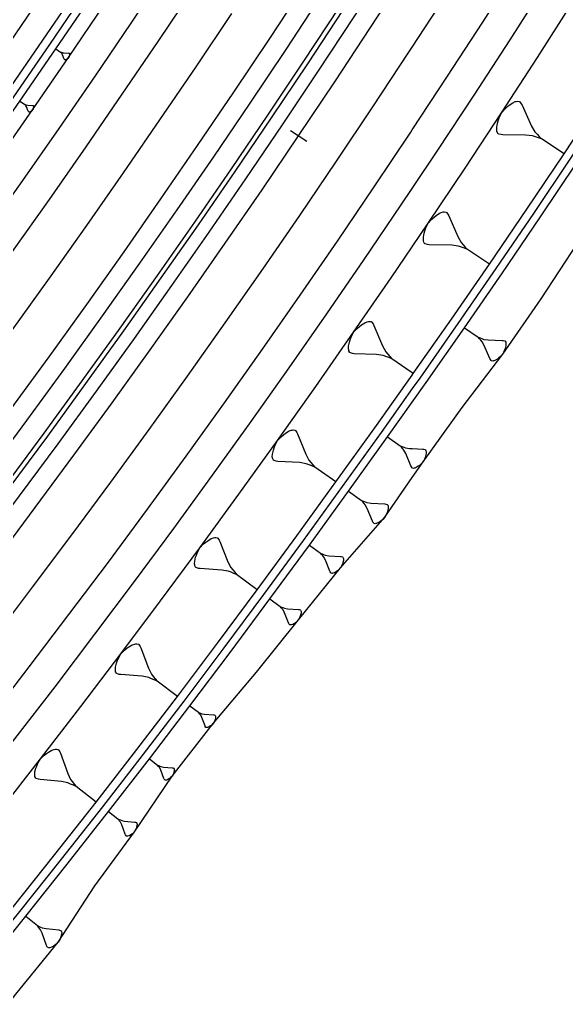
# Model space of a CAD drawing. Extents: x 386614 to 387594, y 803230 to 804419.
# Drawn here: x 387069.9 to 387111.8, y 803600 to 803675.8 of the extents above; entities that cross this region are included whole.
import ezdxf

# ---------------------------------------------------------------- set-up
doc = ezdxf.new("R2010")
doc.units = 0
doc.layers.get('0').update_dxf_attribs({"linetype": 'CONTINUOUS'})

msp = doc.modelspace()

# ---------------------------------------------------------------- linework, layer by layer
at = {"color": 7}
for p, q in [((387072.6361, 803673.5486), (387072.9874, 803673.3087)), ((387072.9874, 803673.3087), (387073.0344, 803673.2913)), ((387073.0206, 803673.2712), (387072.9874, 803673.3087)), ((387073.0539, 803673.2338), (387073.0206, 803673.2712)), ((387073.0344, 803673.2913), (387073.0814, 803673.2739)), ((387073.0872, 803673.1963), (387073.0539, 803673.2338)), ((387073.0814, 803673.2739), (387073.1284, 803673.2565)), ((387073.1401, 803673.1013), (387073.0872, 803673.1963)), ((387073.1284, 803673.2565), (387073.2361, 803673.2418)), ((387073.2813, 803672.7693), (387073.1401, 803673.1013)), ((387073.2361, 803673.2418), (387073.5967, 803673.231)), ((387073.6096, 803672.8836), (387073.5516, 803672.8202)), ((387073.5967, 803673.231), (387073.6236, 803673.2273)), ((387073.6475, 803672.9607), (387073.6096, 803672.8836)), ((387073.6236, 803673.2273), (387073.6606, 803673.2168)), ((387073.6649, 803673.0077), (387073.6475, 803672.9607)), ((387073.6606, 803673.2168), (387073.6706, 803673.2099)), ((387073.6755, 803673.0447), (387073.6649, 803673.0077)), ((387073.6706, 803673.2099), (387073.6838, 803673.1862)), ((387073.6897, 803673.1086), (387073.6755, 803673.0447)), ((387073.6838, 803673.1862), (387073.687, 803673.1693)), ((387073.687, 803673.1693), (387073.6902, 803673.1524)), ((387073.6902, 803673.1524), (387073.6897, 803673.1086)), ((387073.2945, 803672.7456), (387073.2813, 803672.7693)), ((387073.3178, 803672.715), (387073.2945, 803672.7456)), ((387073.3278, 803672.7081), (387073.3178, 803672.715)), ((387073.3547, 803672.7045), (387073.3278, 803672.7081)), ((387073.3716, 803672.7076), (387073.3547, 803672.7045)), ((387073.3885, 803672.7108), (387073.3716, 803672.7076)), ((387073.4292, 803672.7272), (387073.3885, 803672.7108)), ((387073.4835, 803672.7637), (387073.4292, 803672.7272)), ((387073.5141, 803672.7869), (387073.4835, 803672.7637)), ((387073.5516, 803672.8202), (387073.5141, 803672.7869)), ((387069.8754, 803669.5362), (387070.225, 803669.2939)), ((387070.225, 803669.2939), (387070.2719, 803669.2762)), ((387070.2581, 803669.2562), (387070.225, 803669.2939)), ((387070.2911, 803669.2185), (387070.2581, 803669.2562)), ((387070.2719, 803669.2762), (387070.3188, 803669.2585)), ((387070.3241, 803669.1809), (387070.2911, 803669.2185)), ((387070.3188, 803669.2585), (387070.3657, 803669.2408)), ((387070.3763, 803669.0855), (387070.3241, 803669.1809)), ((387070.3657, 803669.2408), (387070.4733, 803669.2254)), ((387070.5153, 803668.7526), (387070.3763, 803669.0855)), ((387070.4733, 803669.2254), (387070.8337, 803669.2121)), ((387070.8337, 803669.2121), (387070.8606, 803669.2083)), ((387070.8606, 803669.2083), (387070.8975, 803669.1975)), ((387070.8975, 803669.1975), (387070.9075, 803669.1906)), ((387070.9075, 803669.1906), (387070.9206, 803669.1667)), ((387070.9259, 803669.0891), (387070.9113, 803669.0253)), ((387070.9206, 803669.1667), (387070.9236, 803669.1498)), ((387070.9236, 803669.1498), (387070.9267, 803669.1329)), ((387070.9267, 803669.1329), (387070.9259, 803669.0891)), ((387107.1278, 803668.9494), (387107.3069, 803669.1152)), ((387107.3069, 803669.1152), (387107.4536, 803669.2314)), ((387107.4536, 803669.2314), (387107.7147, 803669.4144)), ((387107.7147, 803669.4144), (387107.9109, 803669.4982)), ((387107.9109, 803669.4982), (387107.9929, 803669.5154)), ((387107.9929, 803669.5154), (387108.0748, 803669.5325)), ((387108.0748, 803669.5325), (387108.2063, 803669.5173)), ((387108.2063, 803669.5173), (387108.2558, 803669.4849)), ((387108.2558, 803669.4849), (387108.3721, 803669.3382)), ((387108.3721, 803669.3382), (387108.4387, 803669.2239)), ((387108.4387, 803669.2239), (387109.1591, 803667.6214)), ((387070.5283, 803668.7288), (387070.5153, 803668.7526)), ((387070.5514, 803668.6981), (387070.5283, 803668.7288)), ((387070.5614, 803668.6911), (387070.5514, 803668.6981)), ((387070.5883, 803668.6873), (387070.5614, 803668.6911)), ((387070.6052, 803668.6903), (387070.5883, 803668.6873)), ((387070.6221, 803668.6934), (387070.6052, 803668.6903)), ((387070.6628, 803668.7095), (387070.6221, 803668.6934)), ((387070.7174, 803668.7456), (387070.6628, 803668.7095)), ((387070.7482, 803668.7687), (387070.7174, 803668.7456)), ((387070.7859, 803668.8017), (387070.7482, 803668.7687)), ((387070.8443, 803668.8647), (387070.7859, 803668.8017)), ((387070.8828, 803668.9415), (387070.8443, 803668.8647)), ((387070.9005, 803668.9884), (387070.8828, 803668.9415)), ((387070.9113, 803669.0253), (387070.9005, 803668.9884)), ((387106.6744, 803668.2558), (387106.8516, 803668.635)), ((387106.8516, 803668.635), (387107.1278, 803668.9494)), ((387106.4839, 803667.5317), (387106.5467, 803667.8442)), ((387106.5467, 803667.8442), (387106.5944, 803668.0253)), ((387106.5944, 803668.0253), (387106.6744, 803668.2558)), ((387109.1591, 803667.6214), (387109.4259, 803667.1642)), ((387106.4858, 803667.3183), (387106.4839, 803667.5317)), ((387106.5029, 803667.2364), (387106.4858, 803667.3183)), ((387106.5201, 803667.1545), (387106.5029, 803667.2364)), ((387106.5868, 803667.0402), (387106.5201, 803667.1545)), ((387106.6363, 803667.0078), (387106.5868, 803667.0402)), ((387106.8174, 803666.9601), (387106.6363, 803667.0078)), ((387106.9488, 803666.9449), (387106.8174, 803666.9601)), ((387108.7056, 803666.9278), (387106.9488, 803666.9449)), ((387109.2315, 803666.8669), (387108.7056, 803666.9278)), ((387109.4621, 803666.7869), (387109.2315, 803666.8669)), ((387109.4259, 803667.1642), (387109.5916, 803666.9851)), ((387109.6926, 803666.7069), (387109.4621, 803666.7869)), ((387109.5916, 803666.9851), (387109.7574, 803666.806)), ((387109.7574, 803666.806), (387109.9232, 803666.6269)), ((387109.9232, 803666.6269), (387109.6926, 803666.7069)), ((387111.6572, 803665.4932), (387109.9232, 803666.6269)), ((387101.6884, 803660.6341), (387101.8345, 803660.7466)), ((387101.8345, 803660.7466), (387102.0941, 803660.9234)), ((387102.0941, 803660.9234), (387102.2885, 803661.0034)), ((387102.2885, 803661.0034), (387102.3695, 803661.0192)), ((387102.3695, 803661.0192), (387102.4504, 803661.035)), ((387102.4504, 803661.035), (387102.5797, 803661.0182)), ((387102.5797, 803661.0182), (387102.6281, 803660.9856)), ((387102.6281, 803660.9856), (387102.7406, 803660.8396)), ((387102.7406, 803660.8396), (387102.8048, 803660.7261)), ((387102.8048, 803660.7261), (387103.4931, 803659.138)), ((387101.0539, 803659.796), (387101.2335, 803660.1671)), ((387101.2335, 803660.1671), (387101.5098, 803660.4732)), ((387101.5098, 803660.4732), (387101.6884, 803660.6341)), ((387100.8566, 803659.0852), (387100.9227, 803659.3922)), ((387100.9227, 803659.3922), (387100.972, 803659.5699)), ((387100.972, 803659.5699), (387101.0539, 803659.796)), ((387100.8556, 803658.875), (387100.8566, 803659.0852)), ((387100.8714, 803658.794), (387100.8556, 803658.875)), ((387100.8872, 803658.7131), (387100.8714, 803658.794)), ((387100.9514, 803658.5996), (387100.8872, 803658.7131)), ((387100.9998, 803658.567), (387100.9514, 803658.5996)), ((387101.1775, 803658.5177), (387100.9998, 803658.567)), ((387101.3068, 803658.5009), (387101.1775, 803658.5177)), ((387103.0371, 803658.4608), (387101.3068, 803658.5009)), ((387103.5544, 803658.3937), (387103.0371, 803658.4608)), ((387103.4931, 803659.138), (387103.7498, 803658.6839)), ((387103.7498, 803658.6839), (387103.9107, 803658.5053)), ((387103.9107, 803658.5053), (387104.0716, 803658.3267)), ((387103.7804, 803658.3118), (387103.5544, 803658.3937)), ((387104.0065, 803658.2299), (387103.7804, 803658.3118)), ((387104.2326, 803658.148), (387104.0065, 803658.2299)), ((387104.0716, 803658.3267), (387104.2326, 803658.148)), ((387105.9256, 803657.0082), (387104.2326, 803658.148)), ((387096.1011, 803652.3387), (387096.3591, 803652.5093)), ((387096.3591, 803652.5093), (387096.5517, 803652.5855)), ((387096.5517, 803652.5855), (387096.6316, 803652.6)), ((387096.6316, 803652.6), (387096.7115, 803652.6145)), ((387096.7115, 803652.6145), (387096.8386, 803652.5962)), ((387096.8386, 803652.5962), (387096.8858, 803652.5635)), ((387096.8858, 803652.5635), (387096.9948, 803652.4182)), ((387096.9948, 803652.4182), (387097.0564, 803652.3055)), ((387095.3196, 803651.4128), (387095.5015, 803651.7759)), ((387095.5015, 803651.7759), (387095.7777, 803652.0737)), ((387095.7777, 803652.0737), (387095.9557, 803652.2298)), ((387095.9557, 803652.2298), (387096.1011, 803652.3387)), ((387097.0564, 803652.3055), (387097.7131, 803650.7323)), ((387104.008, 803652.1185), (387105.0696, 803651.3933)), ((387095.1159, 803650.7154), (387095.185, 803651.0169)), ((387095.185, 803651.0169), (387095.236, 803651.1912)), ((387095.236, 803651.1912), (387095.3196, 803651.4128)), ((387105.0696, 803651.3933), (387105.2116, 803651.3408)), ((387105.1702, 803651.2801), (387105.0696, 803651.3933)), ((387105.2708, 803651.1669), (387105.1702, 803651.2801)), ((387105.2116, 803651.3408), (387105.3536, 803651.2883)), ((387105.3714, 803651.0537), (387105.2708, 803651.1669)), ((387105.3536, 803651.2883), (387105.4957, 803651.2357)), ((387105.5311, 803650.7667), (387105.3714, 803651.0537)), ((387105.4957, 803651.2357), (387105.8212, 803651.1913)), ((387105.8212, 803651.1913), (387106.9109, 803651.1586)), ((387106.9109, 803651.1586), (387106.9923, 803651.1475)), ((387106.9923, 803651.1475), (387107.104, 803651.1157)), ((387107.104, 803651.1157), (387107.1343, 803651.095)), ((387107.1343, 803651.095), (387107.1742, 803651.0232)), ((387107.1742, 803651.0232), (387107.1838, 803650.9721)), ((387107.1838, 803650.9721), (387107.1935, 803650.9211)), ((387107.1935, 803650.9211), (387107.192, 803650.7887)), ((387095.1121, 803650.5084), (387095.1159, 803650.7154)), ((387095.1266, 803650.4285), (387095.1121, 803650.5084)), ((387095.1411, 803650.3485), (387095.1266, 803650.4285)), ((387095.2028, 803650.2359), (387095.1411, 803650.3485)), ((387095.25, 803650.2032), (387095.2028, 803650.2359)), ((387095.4243, 803650.1522), (387095.25, 803650.2032)), ((387095.5515, 803650.134), (387095.4243, 803650.1522)), ((387097.2551, 803650.0714), (387095.5515, 803650.134)), ((387097.7131, 803650.7323), (387097.9599, 803650.2817)), ((387097.9599, 803650.2817), (387098.116, 803650.1037)), ((387105.9579, 803649.7635), (387105.5311, 803650.7667)), ((387107.0647, 803650.3419), (387106.95, 803650.1088)), ((387107.1172, 803650.4839), (387107.0647, 803650.3419)), ((387107.149, 803650.5956), (387107.1172, 803650.4839)), ((387107.192, 803650.7887), (387107.149, 803650.5956)), ((387097.7636, 803649.9985), (387097.2551, 803650.0714)), ((387097.9852, 803649.9148), (387097.7636, 803649.9985)), ((387098.2067, 803649.8312), (387097.9852, 803649.9148)), ((387098.116, 803650.1037), (387098.2721, 803649.9256)), ((387098.4283, 803649.7475), (387098.2067, 803649.8312)), ((387098.2721, 803649.9256), (387098.4283, 803649.7475)), ((387100, 803648.6582), (387098.4283, 803649.7475)), ((387105.9978, 803649.6917), (387105.9579, 803649.7635)), ((387106.0681, 803649.5992), (387105.9978, 803649.6917)), ((387106.0984, 803649.5785), (387106.0681, 803649.5992)), ((387106.1798, 803649.5674), (387106.0984, 803649.5785)), ((387106.2308, 803649.577), (387106.1798, 803649.5674)), ((387106.2819, 803649.5866), (387106.2308, 803649.577)), ((387106.4047, 803649.6362), (387106.2819, 803649.5866)), ((387106.5689, 803649.7464), (387106.4047, 803649.6362)), ((387106.6614, 803649.8166), (387106.5689, 803649.7464)), ((387106.7746, 803649.9172), (387106.6614, 803649.8166)), ((387106.95, 803650.1088), (387106.7746, 803649.9172)), ((387100.0805, 803648.6024), (387100, 803648.6582)), ((387090.2545, 803644.0091), (387090.5108, 803644.1736)), ((387090.5108, 803644.1736), (387090.7014, 803644.2461)), ((387090.7014, 803644.2461), (387090.7803, 803644.2593)), ((387090.7803, 803644.2593), (387090.8592, 803644.2725)), ((387090.8592, 803644.2725), (387090.9841, 803644.2529)), ((387090.9841, 803644.2529), (387091.0302, 803644.22)), ((387091.0302, 803644.22), (387091.1355, 803644.0754)), ((387091.1355, 803644.0754), (387091.1947, 803643.9637)), ((387089.4727, 803643.1078), (387089.6566, 803643.463)), ((387089.6566, 803643.463), (387089.9325, 803643.7525)), ((387089.9325, 803643.7525), (387090.1099, 803643.9038)), ((387090.1099, 803643.9038), (387090.2545, 803644.0091)), ((387091.1947, 803643.9637), (387091.8204, 803642.4059)), ((387098.0974, 803643.7395), (387099.0829, 803643.0465)), ((387089.2628, 803642.4239), (387089.3349, 803642.7198)), ((387089.3349, 803642.7198), (387089.3874, 803642.8908)), ((387089.3874, 803642.8908), (387089.4727, 803643.1078)), ((387099.0829, 803643.0465), (387099.2154, 803642.9955)), ((387099.1758, 803642.9392), (387099.0829, 803643.0465)), ((387099.2686, 803642.8318), (387099.1758, 803642.9392)), ((387099.2154, 803642.9955), (387099.3478, 803642.9444)), ((387099.3615, 803642.7245), (387099.2686, 803642.8318)), ((387099.3478, 803642.9444), (387099.4803, 803642.8934)), ((387099.5075, 803642.4534), (387099.3615, 803642.7245)), ((387099.4803, 803642.8934), (387099.7847, 803642.8477)), ((387099.7847, 803642.8477), (387100, 803642.8383)), ((387100, 803642.8383), (387100.8055, 803642.8032)), ((387100.8055, 803642.8032), (387100.8816, 803642.7918)), ((387100.8816, 803642.7918), (387100.9859, 803642.7606)), ((387100.9859, 803642.7606), (387101.014, 803642.7408)), ((387101.014, 803642.7408), (387101.0506, 803642.673)), ((387101.0506, 803642.673), (387101.0589, 803642.625)), ((387101.0589, 803642.625), (387101.0673, 803642.5771)), ((387101.0673, 803642.5771), (387101.0642, 803642.453)), ((387089.2564, 803642.2201), (387089.2628, 803642.4239)), ((387089.2696, 803642.1412), (387089.2564, 803642.2201)), ((387089.2828, 803642.0623), (387089.2696, 803642.1412)), ((387089.342, 803641.9506), (387089.2828, 803642.0623)), ((387089.3881, 803641.9177), (387089.342, 803641.9506)), ((387089.559, 803641.8653), (387089.3881, 803641.9177)), ((387089.684, 803641.8456), (387089.559, 803641.8653)), ((387091.3606, 803641.7613), (387089.684, 803641.8456)), ((387091.8204, 803642.4059), (387092.0574, 803641.959)), ((387092.0574, 803641.959), (387092.2087, 803641.7816)), ((387092.2087, 803641.7816), (387092.3601, 803641.6042)), ((387099.8947, 803641.5079), (387099.5075, 803642.4534)), ((387100.8288, 803641.819), (387100.6621, 803641.6417)), ((387100.9393, 803642.0359), (387100.8288, 803641.819)), ((387100.9903, 803642.1683), (387100.9393, 803642.0359)), ((387101.0215, 803642.2726), (387100.9903, 803642.1683)), ((387101.0642, 803642.453), (387101.0215, 803642.2726)), ((387091.8603, 803641.6827), (387091.3606, 803641.7613)), ((387092.0774, 803641.5974), (387091.8603, 803641.6827)), ((387092.2944, 803641.5121), (387092.0774, 803641.5974)), ((387092.5114, 803641.4268), (387092.2944, 803641.5121)), ((387092.3601, 803641.6042), (387092.5114, 803641.4268)), ((387094.123, 803640.2773), (387092.5114, 803641.4268)), ((387099.9313, 803641.4401), (387099.8947, 803641.5079)), ((387099.9959, 803641.3526), (387099.9313, 803641.4401)), ((387100, 803641.3497), (387099.9959, 803641.3526)), ((387100.0241, 803641.3328), (387100, 803641.3497)), ((387100.1002, 803641.3214), (387100.0241, 803641.3328)), ((387100.1482, 803641.3297), (387100.1002, 803641.3214)), ((387100.1961, 803641.3381), (387100.1482, 803641.3297)), ((387100.3118, 803641.383), (387100.1961, 803641.3381)), ((387100.4672, 803641.4842), (387100.3118, 803641.383)), ((387100.5547, 803641.5488), (387100.4672, 803641.4842)), ((387100.6621, 803641.6417), (387100.5547, 803641.5488)), ((387095.1, 803639.5805), (387096.1122, 803638.8585)), ((387096.1122, 803638.8585), (387096.2485, 803638.8049)), ((387096.2073, 803638.7471), (387096.1122, 803638.8585)), ((387096.3023, 803638.6356), (387096.2073, 803638.7471)), ((387096.2485, 803638.8049), (387096.3848, 803638.7513)), ((387096.3848, 803638.7513), (387096.5211, 803638.6977)), ((387096.3974, 803638.5242), (387096.3023, 803638.6356)), ((387096.5462, 803638.2435), (387096.3974, 803638.5242)), ((387096.5211, 803638.6977), (387096.835, 803638.6484)), ((387096.9392, 803637.265), (387096.5462, 803638.2435)), ((387096.835, 803638.6484), (387097.8881, 803638.5954)), ((387097.8881, 803638.5954), (387097.9666, 803638.5831)), ((387097.9666, 803638.5831), (387098.074, 803638.5501)), ((387098.074, 803638.5501), (387098.1029, 803638.5295)), ((387098.1074, 803638.0463), (387098.0744, 803637.9389)), ((387098.1029, 803638.5295), (387098.1401, 803638.4593)), ((387098.1527, 803638.2322), (387098.1074, 803638.0463)), ((387098.1401, 803638.4593), (387098.1484, 803638.4098)), ((387098.1484, 803638.4098), (387098.1567, 803638.3602)), ((387098.1567, 803638.3602), (387098.1527, 803638.2322)), ((387096.9764, 803637.1949), (387096.9392, 803637.265)), ((387097.5298, 803637.2365), (387097.3688, 803637.1332)), ((387097.6206, 803637.3027), (387097.5298, 803637.2365)), ((387097.732, 803637.3977), (387097.6206, 803637.3027)), ((387097.9053, 803637.5796), (387097.732, 803637.3977)), ((387098.0208, 803637.8026), (387097.9053, 803637.5796)), ((387098.0744, 803637.9389), (387098.0208, 803637.8026)), ((387097.0426, 803637.1041), (387096.9764, 803637.1949)), ((387097.0715, 803637.0834), (387097.0426, 803637.1041)), ((387097.15, 803637.0711), (387097.0715, 803637.0834)), ((387097.1995, 803637.0794), (387097.15, 803637.0711)), ((387097.2491, 803637.0877), (387097.1995, 803637.0794)), ((387097.3688, 803637.1332), (387097.2491, 803637.0877)), ((387084.157, 803635.6624), (387084.3024, 803635.7653)), ((387084.3024, 803635.7653), (387084.5597, 803635.9256)), ((387084.5597, 803635.9256), (387084.7504, 803635.9951)), ((387084.7504, 803635.9951), (387084.8291, 803636.0072)), ((387084.8291, 803636.0072), (387084.9077, 803636.0193)), ((387084.9077, 803636.0193), (387085.0318, 803635.9981)), ((387085.0318, 803635.9981), (387085.0772, 803635.9648)), ((387085.0772, 803635.9648), (387085.1801, 803635.8195)), ((387085.1801, 803635.8195), (387085.2375, 803635.7075)), ((387083.5121, 803634.8787), (387083.6999, 803635.2298)), ((387083.6999, 803635.2298), (387083.9784, 803635.5142)), ((387083.9784, 803635.5142), (387084.157, 803635.6624)), ((387085.2375, 803635.7075), (387085.8393, 803634.1486)), ((387092.0989, 803635.4245), (387092.9642, 803634.7985)), ((387083.2848, 803633.9981), (387083.294, 803634.2009)), ((387083.294, 803634.2009), (387083.3698, 803634.4944)), ((387083.3698, 803634.4944), (387083.4243, 803634.6639)), ((387083.4243, 803634.6639), (387083.5121, 803634.8787)), ((387092.9642, 803634.7985), (387093.0809, 803634.7517)), ((387093.0452, 803634.7023), (387092.9642, 803634.7985)), ((387093.1262, 803634.606), (387093.0452, 803634.7023)), ((387093.0809, 803634.7517), (387093.1977, 803634.7049)), ((387093.2072, 803634.5097), (387093.1262, 803634.606)), ((387093.1977, 803634.7049), (387093.3145, 803634.6581)), ((387093.3334, 803634.2678), (387093.2072, 803634.5097)), ((387093.3145, 803634.6581), (387093.5838, 803634.6139)), ((387093.6653, 803633.4251), (387093.3334, 803634.2678)), ((387093.5838, 803634.6139), (387094.488, 803634.5623)), ((387094.488, 803634.5623), (387094.5553, 803634.5512)), ((387094.5553, 803634.5512), (387094.6474, 803634.5223)), ((387094.6474, 803634.5223), (387094.6721, 803634.5044)), ((387094.6721, 803634.5044), (387094.7036, 803634.4439)), ((387094.7131, 803634.2488), (387094.6731, 803634.0894)), ((387094.7036, 803634.4439), (387094.7105, 803634.4013)), ((387094.7105, 803634.4013), (387094.7173, 803634.3587)), ((387094.7173, 803634.3587), (387094.7131, 803634.2488)), ((387083.2969, 803633.9194), (387083.2848, 803633.9981)), ((387083.309, 803633.8407), (387083.2969, 803633.9194)), ((387083.3665, 803633.7287), (387083.309, 803633.8407)), ((387083.4119, 803633.6954), (387083.3665, 803633.7287)), ((387083.5813, 803633.6409), (387083.4119, 803633.6954)), ((387083.7054, 803633.6196), (387083.5813, 803633.6409)), ((387085.373, 803633.5132), (387083.7054, 803633.6196)), ((387085.8693, 803633.4282), (387085.373, 803633.5132)), ((387085.8393, 803634.1486), (387086.0692, 803633.7006)), ((387086.0692, 803633.7006), (387086.2174, 803633.522)), ((387086.2174, 803633.522), (387086.3657, 803633.3433)), ((387094.2507, 803633.4535), (387094.1723, 803633.3972)), ((387094.347, 803633.5345), (387094.2507, 803633.4535)), ((387094.4969, 803633.6896), (387094.347, 803633.5345)), ((387094.5974, 803633.8806), (387094.4969, 803633.6896)), ((387094.6442, 803633.9973), (387094.5974, 803633.8806)), ((387094.6731, 803634.0894), (387094.6442, 803633.9973)), ((387086.0842, 803633.3404), (387085.8693, 803633.4282)), ((387086.2991, 803633.2526), (387086.0842, 803633.3404)), ((387086.5139, 803633.1647), (387086.2991, 803633.2526)), ((387086.3657, 803633.3433), (387086.5139, 803633.1647)), ((387088.1025, 803631.999), (387086.5139, 803633.1647)), ((387093.6968, 803633.3646), (387093.6653, 803633.4251)), ((387093.7531, 803633.2862), (387093.6968, 803633.3646)), ((387093.7778, 803633.2683), (387093.7531, 803633.2862)), ((387093.8451, 803633.2573), (387093.7778, 803633.2683)), ((387093.8877, 803633.2641), (387093.8451, 803633.2573)), ((387093.9303, 803633.271), (387093.8877, 803633.2641)), ((387094.0334, 803633.3094), (387093.9303, 803633.271)), ((387094.1723, 803633.3972), (387094.0334, 803633.3094)), ((387089.0699, 803631.289), (387089.8596, 803630.7095)), ((387089.8596, 803630.7095), (387089.9664, 803630.6658)), ((387089.9333, 803630.6207), (387089.8596, 803630.7095)), ((387090.007, 803630.5319), (387089.9333, 803630.6207)), ((387089.9664, 803630.6658), (387090.0732, 803630.6222)), ((387090.0807, 803630.4431), (387090.007, 803630.5319)), ((387090.0732, 803630.6222), (387090.1801, 803630.5785)), ((387090.195, 803630.2204), (387090.0807, 803630.4431)), ((387090.1801, 803630.5785), (387090.4268, 803630.5363)), ((387090.4268, 803630.5363), (387091.2558, 803630.4834)), ((387091.2558, 803630.4834), (387091.3175, 803630.4728)), ((387091.3175, 803630.4728), (387091.4017, 803630.4457)), ((387091.4017, 803630.4457), (387091.4243, 803630.4292)), ((387091.4243, 803630.4292), (387091.4528, 803630.3735)), ((387090.4941, 803629.4455), (387090.195, 803630.2204)), ((387091.2585, 803629.683), (387091.1201, 803629.5416)), ((387091.3519, 803629.8575), (387091.2585, 803629.683)), ((387091.3955, 803629.9643), (387091.3519, 803629.8575)), ((387091.4226, 803630.0485), (387091.3955, 803629.9643)), ((387091.4603, 803630.1944), (387091.4226, 803630.0485)), ((387091.4528, 803630.3735), (387091.4588, 803630.3344)), ((387091.4588, 803630.3344), (387091.4648, 803630.2952)), ((387091.4648, 803630.2952), (387091.4603, 803630.1944)), ((387090.5227, 803629.3898), (387090.4941, 803629.4455)), ((387090.5738, 803629.3176), (387090.5227, 803629.3898)), ((387090.5964, 803629.301), (387090.5738, 803629.3176)), ((387090.6581, 803629.2905), (387090.5964, 803629.301)), ((387090.6972, 803629.2965), (387090.6581, 803629.2905)), ((387090.7363, 803629.3025), (387090.6972, 803629.2965)), ((387090.8311, 803629.3371), (387090.7363, 803629.3025)), ((387090.959, 803629.4168), (387090.8311, 803629.3371)), ((387091.0313, 803629.4679), (387090.959, 803629.4168)), ((387091.1201, 803629.5416), (387091.0313, 803629.4679)), ((387077.9135, 803627.3571), (387078.0933, 803627.5022)), ((387078.0933, 803627.5022), (387078.2393, 803627.6027)), ((387078.2393, 803627.6027), (387078.4976, 803627.7588)), ((387078.4976, 803627.7588), (387078.6883, 803627.8254)), ((387078.6883, 803627.8254), (387078.7668, 803627.8364)), ((387078.7668, 803627.8364), (387078.8453, 803627.8474)), ((387078.8453, 803627.8474), (387078.9685, 803627.8246)), ((387078.9685, 803627.8246), (387079.0132, 803627.7908)), ((387079.0132, 803627.7908), (387079.1136, 803627.6448)), ((387079.1136, 803627.6448), (387079.1693, 803627.5325)), ((387079.1693, 803627.5325), (387079.7473, 803625.9729)), ((387077.3506, 803626.5183), (387077.4409, 803626.7309)), ((387077.4409, 803626.7309), (387077.6325, 803627.0778)), ((387077.6325, 803627.0778), (387077.9135, 803627.3571)), ((387077.2028, 803625.8575), (387077.2147, 803626.0592)), ((387077.2147, 803626.0592), (387077.294, 803626.3503)), ((387077.294, 803626.3503), (387077.3506, 803626.5183)), ((387079.7473, 803625.9729), (387079.97, 803625.5239)), ((387077.2138, 803625.779), (387077.2028, 803625.8575)), ((387077.2248, 803625.7005), (387077.2138, 803625.779)), ((387077.2805, 803625.5883), (387077.2248, 803625.7005)), ((387077.3252, 803625.5545), (387077.2805, 803625.5883)), ((387077.4931, 803625.498), (387077.3252, 803625.5545)), ((387077.6163, 803625.4752), (387077.4931, 803625.498)), ((387079.2746, 803625.3468), (387077.6163, 803625.4752)), ((387079.7675, 803625.2556), (387079.2746, 803625.3468)), ((387079.9801, 803625.1653), (387079.7675, 803625.2556)), ((387079.97, 803625.5239), (387080.1152, 803625.3442)), ((387080.1928, 803625.075), (387079.9801, 803625.1653)), ((387080.1152, 803625.3442), (387080.2603, 803625.1644)), ((387080.2603, 803625.1644), (387080.4055, 803624.9846)), ((387080.4055, 803624.9846), (387080.1928, 803625.075)), ((387081.9709, 803623.803), (387080.4055, 803624.9846)), ((387082.9286, 803623.0801), (387083.5771, 803622.5906)), ((387083.5771, 803622.5906), (387083.6652, 803622.5531)), ((387083.6372, 803622.5161), (387083.5771, 803622.5906)), ((387083.6974, 803622.4416), (387083.6372, 803622.5161)), ((387083.6652, 803622.5531), (387083.7533, 803622.5157)), ((387083.7575, 803622.3671), (387083.6974, 803622.4416)), ((387083.7533, 803622.5157), (387083.8414, 803622.4783)), ((387083.8498, 803622.1811), (387083.7575, 803622.3671)), ((387083.8414, 803622.4783), (387084.0456, 803622.4405)), ((387084.0892, 803621.535), (387083.8498, 803622.1811)), ((387084.0456, 803622.4405), (387084.7326, 803622.3873)), ((387084.7326, 803622.3873), (387084.7836, 803622.3779)), ((387084.7836, 803622.3779), (387084.8532, 803622.3545)), ((387084.8532, 803622.3545), (387084.8717, 803622.3405)), ((387084.899, 803622.1454), (387084.8661, 803622.0248)), ((387084.8717, 803622.3405), (387084.8948, 803622.294)), ((387084.8948, 803622.294), (387084.8993, 803622.2615)), ((387084.9039, 803622.229), (387084.899, 803622.1454)), ((387084.8993, 803622.2615), (387084.9039, 803622.229)), ((387084.1123, 803621.4885), (387084.0892, 803621.535)), ((387084.1539, 803621.4281), (387084.1123, 803621.4885)), ((387084.1724, 803621.4141), (387084.1539, 803621.4281)), ((387084.2235, 803621.4046), (387084.1724, 803621.4141)), ((387084.256, 803621.4092), (387084.2235, 803621.4046)), ((387084.2885, 803621.4137), (387084.256, 803621.4092)), ((387084.3675, 803621.4413), (387084.2885, 803621.4137)), ((387084.4745, 803621.506), (387084.3675, 803621.4413)), ((387084.535, 803621.5476), (387084.4745, 803621.506)), ((387084.6094, 803621.6077), (387084.535, 803621.5476)), ((387084.7259, 803621.7234), (387084.6094, 803621.6077)), ((387084.8052, 803621.8671), (387084.7259, 803621.7234)), ((387084.8427, 803621.9552), (387084.8052, 803621.8671)), ((387084.8661, 803622.0248), (387084.8427, 803621.9552)), ((387071.4555, 803619.0085), (387071.739, 803619.2828)), ((387071.739, 803619.2828), (387071.9198, 803619.4248)), ((387071.9198, 803619.4248), (387072.0665, 803619.5228)), ((387072.0665, 803619.5228), (387072.3256, 803619.6747)), ((387072.3256, 803619.6747), (387072.5164, 803619.7384)), ((387072.5164, 803619.7384), (387072.5946, 803619.7483)), ((387072.5946, 803619.7483), (387072.6729, 803619.7582)), ((387072.6729, 803619.7582), (387072.7952, 803619.7338)), ((387072.7952, 803619.7338), (387072.8393, 803619.6996)), ((387072.8393, 803619.6996), (387072.9373, 803619.5529)), ((387072.9373, 803619.5529), (387072.9912, 803619.4405)), ((387072.9912, 803619.4405), (387073.5454, 803617.8805)), ((387071.026, 803618.0004), (387071.1088, 803618.2891)), ((387071.1088, 803618.2891), (387071.1674, 803618.4555)), ((387071.1674, 803618.4555), (387071.2601, 803618.6659)), ((387071.2601, 803618.6659), (387071.4555, 803619.0085)), ((387079.8166, 803619.007), (387080.4442, 803618.5265)), ((387080.4442, 803618.5265), (387080.5297, 803618.4896)), ((387080.5023, 803618.4537), (387080.4442, 803618.5265)), ((387080.5603, 803618.3808), (387080.5023, 803618.4537)), ((387080.5297, 803618.4896), (387080.6152, 803618.4526)), ((387080.6183, 803618.308), (387080.5603, 803618.3808)), ((387080.6152, 803618.4526), (387080.7006, 803618.4156)), ((387080.7068, 803618.1264), (387080.6183, 803618.308)), ((387080.7006, 803618.4156), (387080.899, 803618.3775)), ((387080.899, 803618.3775), (387081.567, 803618.3212)), ((387081.567, 803618.3212), (387081.6166, 803618.3117)), ((387081.6166, 803618.3117), (387081.6841, 803618.2885)), ((387081.6841, 803618.2885), (387081.702, 803618.2747)), ((387071.0115, 803617.7998), (387071.026, 803618.0004)), ((387071.0213, 803617.7215), (387071.0115, 803617.7998)), ((387071.0312, 803617.6433), (387071.0213, 803617.7215)), ((387071.0851, 803617.5308), (387071.0312, 803617.6433)), ((387071.1292, 803617.4966), (387071.0851, 803617.5308)), ((387073.5454, 803617.8805), (387073.7611, 803617.4306)), ((387080.9355, 803617.4963), (387080.7068, 803618.1264)), ((387081.4421, 803617.5636), (387081.3692, 803617.5056)), ((387081.5561, 803617.6754), (387081.4421, 803617.5636)), ((387081.6343, 803617.8147), (387081.5561, 803617.6754)), ((387081.6712, 803617.9001), (387081.6343, 803617.8147)), ((387081.6945, 803617.9677), (387081.6712, 803617.9001)), ((387081.7273, 803618.0848), (387081.6945, 803617.9677)), ((387081.702, 803618.2747), (387081.7242, 803618.2294)), ((387081.7242, 803618.2294), (387081.7284, 803618.1977)), ((387081.7326, 803618.166), (387081.7273, 803618.0848)), ((387081.7284, 803618.1977), (387081.7326, 803618.166)), ((387071.2955, 803617.4381), (387071.1292, 803617.4966)), ((387071.4179, 803617.4137), (387071.2955, 803617.4381)), ((387073.0666, 803617.2636), (387071.4179, 803617.4137)), ((387073.5559, 803617.1662), (387073.0666, 803617.2636)), ((387073.7663, 803617.0735), (387073.5559, 803617.1662)), ((387073.7611, 803617.4306), (387073.9031, 803617.2497)), ((387073.9768, 803616.9807), (387073.7663, 803617.0735)), ((387073.9031, 803617.2497), (387074.0452, 803617.0689)), ((387074.1872, 803616.888), (387073.9768, 803616.9807)), ((387074.0452, 803617.0689), (387074.1872, 803616.888)), ((387075.7293, 803615.6909), (387074.1872, 803616.888)), ((387080.9576, 803617.4509), (387080.9355, 803617.4963)), ((387080.9977, 803617.3918), (387080.9576, 803617.4509)), ((387081.0156, 803617.3781), (387080.9977, 803617.3918)), ((387081.0652, 803617.3686), (387081.0156, 803617.3781)), ((387081.0969, 803617.3728), (387081.0652, 803617.3686)), ((387081.1286, 803617.377), (387081.0969, 803617.3728)), ((387081.2056, 803617.4033), (387081.1286, 803617.377)), ((387081.3101, 803617.4655), (387081.2056, 803617.4033)), ((387081.3692, 803617.5056), (387081.3101, 803617.4655)), ((387076.6772, 803614.9551), (387077.3944, 803614.3983)), ((387077.3944, 803614.3983), (387077.4923, 803614.3552)), ((387077.4605, 803614.3142), (387077.3944, 803614.3983)), ((387077.5266, 803614.2301), (387077.4605, 803614.3142)), ((387077.4923, 803614.3552), (387077.5902, 803614.312)), ((387077.5926, 803614.1459), (387077.5266, 803614.2301)), ((387077.5902, 803614.312), (387077.6881, 803614.2689)), ((387077.6929, 803613.9367), (387077.5926, 803614.1459)), ((387077.6881, 803614.2689), (387077.9156, 803614.2236)), ((387077.9507, 803613.2111), (387077.6929, 803613.9367)), ((387077.9156, 803614.2236), (387078.6825, 803614.1538)), ((387078.6825, 803614.1538), (387078.7394, 803614.1425)), ((387078.7394, 803614.1425), (387078.8167, 803614.1152)), ((387078.8262, 803613.7467), (387078.799, 803613.6693)), ((387078.8167, 803614.1152), (387078.8372, 803614.0993)), ((387078.8647, 803613.8809), (387078.8262, 803613.7467)), ((387078.8372, 803614.0993), (387078.8623, 803614.047)), ((387078.8623, 803614.047), (387078.8669, 803614.0106)), ((387078.8715, 803613.9742), (387078.8647, 803613.8809)), ((387078.8669, 803614.0106), (387078.8715, 803613.9742)), ((387077.9758, 803613.1588), (387077.9507, 803613.2111)), ((387078.0214, 803613.0906), (387077.9758, 803613.1588)), ((387078.0419, 803613.0747), (387078.0214, 803613.0906)), ((387078.0988, 803613.0634), (387078.0419, 803613.0747)), ((387078.1352, 803613.068), (387078.0988, 803613.0634)), ((387078.1716, 803613.0726), (387078.1352, 803613.068)), ((387078.2603, 803613.1022), (387078.1716, 803613.0726)), ((387078.3808, 803613.1729), (387078.2603, 803613.1022)), ((387078.449, 803613.2184), (387078.3808, 803613.1729)), ((387078.5331, 803613.2845), (387078.449, 803613.2184)), ((387078.665, 803613.412), (387078.5331, 803613.2845)), ((387078.7558, 803613.5714), (387078.665, 803613.412)), ((387078.799, 803613.6693), (387078.7558, 803613.5714)), ((387070.3168, 803606.9155), (387071.2188, 803606.1956)), ((387071.2188, 803606.1956), (387071.3425, 803606.1391)), ((387071.3013, 803606.0876), (387071.2188, 803606.1956)), ((387071.3838, 803605.9795), (387071.3013, 803606.0876)), ((387071.3425, 803606.1391), (387071.4661, 803606.0826)), ((387071.4664, 803605.8715), (387071.3838, 803605.9795)), ((387071.4661, 803606.0826), (387071.5898, 803606.0261)), ((387071.5903, 803605.6038), (387071.4664, 803605.8715)), ((387071.5898, 803606.0261), (387071.8782, 803605.9646)), ((387071.9054, 803604.6773), (387071.5903, 803605.6038)), ((387071.8782, 803605.9646), (387072.8516, 803605.8627)), ((387072.8516, 803605.8627), (387072.9237, 803605.8474)), ((387072.9237, 803605.8474), (387073.0216, 803605.8114)), ((387073.0216, 803605.8114), (387073.0474, 803605.7909)), ((387073.0786, 803605.5128), (387073.0273, 803605.3428)), ((387073.0474, 803605.7909), (387073.0783, 803605.7239)), ((387073.0783, 803605.7239), (387073.0835, 803605.6776)), ((387073.0887, 803605.6313), (387073.0786, 803605.5128)), ((387073.0835, 803605.6776), (387073.0887, 803605.6313)), ((387071.9364, 803604.6104), (387071.9054, 803604.6773)), ((387072.5388, 803604.678), (387072.4513, 803604.6212)), ((387072.6468, 803604.7605), (387072.5388, 803604.678)), ((387072.8166, 803604.9203), (387072.6468, 803604.7605)), ((387072.9348, 803605.1213), (387072.8166, 803604.9203)), ((387072.9913, 803605.2449), (387072.9348, 803605.1213)), ((387073.0273, 803605.3428), (387072.9913, 803605.2449)), ((387071.9931, 803604.5229), (387071.9364, 803604.6104)), ((387072.0189, 803604.5023), (387071.9931, 803604.5229)), ((387072.091, 803604.487), (387072.0189, 803604.5023)), ((387072.1373, 803604.4922), (387072.091, 803604.487)), ((387072.1837, 803604.4974), (387072.1373, 803604.4922)), ((387072.2969, 803604.5335), (387072.1837, 803604.4974)), ((387072.4513, 803604.6212), (387072.2969, 803604.5335))]:
    msp.add_line(p, q, dxfattribs=at)
at = {"color": 3}
msp.add_line((387090.657, 803667.2876), (387091.9013, 803666.4499), dxfattribs=at)
at = {"color": 1, "linetype": 'CONTINUOUS'}
for points in [[(387100, 803658.3483), (387101.2335, 803660.1671), (387104.0568, 803664.3916), (387106.8516, 803668.635), (387109.6176, 803672.8972), (387112.3547, 803677.178), (387115.0629, 803681.4772), (387117.7419, 803685.7946), (387120.3918, 803690.13), (387123.0122, 803694.4833), (387125.6032, 803698.8541), (387126.0918, 803699.6858), (387126.2749, 803700)], [(387036.7648, 803600), (387037.7025, 803601.0893), (387040.9265, 803604.8858), (387044.1248, 803608.7041), (387047.2971, 803612.5438), (387050.4435, 803616.4049), (387053.5637, 803620.2872), (387056.6576, 803624.1905), (387059.7251, 803628.1145), (387062.7659, 803632.0593), (387065.7801, 803636.0244), (387068.7674, 803640.0099), (387071.7277, 803644.0154), (387074.6608, 803648.0409), (387077.5667, 803652.0861), (387080.4452, 803656.1508), (387083.2962, 803660.2349), (387086.1195, 803664.3381), (387088.915, 803668.4604), (387091.6826, 803672.6014), (387094.4221, 803676.761), (387097.1335, 803680.9391), (387099.8166, 803685.1353), (387100, 803685.4264)], [(387037.2266, 803600), (387037.9686, 803600.8618), (387041.1941, 803604.6602), (387044.3938, 803608.4802), (387047.5677, 803612.3218), (387050.7156, 803616.1847), (387053.8373, 803620.0689), (387056.9326, 803623.974), (387060.0015, 803627.8999), (387063.0439, 803631.8465), (387066.0594, 803635.8136), (387069.0481, 803639.8009), (387072.0098, 803643.8084), (387074.9444, 803647.8357), (387077.8517, 803651.8828), (387080.7315, 803655.9495), (387083.5838, 803660.0355), (387086.4085, 803664.1407), (387089.2053, 803668.2649), (387091.9742, 803672.4079), (387094.7151, 803676.5695), (387097.4278, 803680.7495), (387100, 803684.7724)], [(387010.7684, 803600), (387013.2967, 803602.8194), (387016.5095, 803606.451), (387019.6976, 803610.1043), (387022.861, 803613.7791), (387025.9995, 803617.4751), (387029.1129, 803621.1923), (387032.2012, 803624.9304), (387035.2641, 803628.6893), (387038.3015, 803632.4688), (387041.3134, 803636.2688), (387044.2995, 803640.089), (387047.2597, 803643.9293), (387050.1939, 803647.7895), (387053.1019, 803651.6694), (387055.9837, 803655.5689), (387058.839, 803659.4878), (387061.6679, 803663.4259), (387064.47, 803667.383), (387067.2453, 803671.359), (387069.9937, 803675.3536), (387072.7151, 803679.3667)], [(387013.4548, 803600), (387014.7902, 803601.4891), (387018.0119, 803605.1309), (387021.2089, 803608.7944), (387024.3811, 803612.4794), (387027.5283, 803616.1857), (387030.6504, 803619.9133), (387033.7473, 803623.6618), (387036.8187, 803627.4312), (387039.8647, 803631.2212), (387042.8849, 803635.0317), (387045.8793, 803638.8626), (387048.8478, 803642.7136), (387051.7902, 803646.5846), (387054.7063, 803650.4753), (387057.5961, 803654.3857), (387060.4594, 803658.3155), (387063.2961, 803662.2646), (387066.1061, 803666.2327), (387068.8891, 803670.2197), (387071.6452, 803674.2255), (387074.3741, 803678.2498)], [(387016.6459, 803600), (387019.7973, 803603.5621), (387023.005, 803607.2376), (387026.1877, 803610.9347), (387029.3455, 803614.6532), (387032.478, 803618.3929), (387035.5851, 803622.1538), (387038.6668, 803625.9355), (387041.7229, 803629.738), (387044.7532, 803633.5611), (387047.7576, 803637.4045), (387050.736, 803641.2682), (387053.6882, 803645.1518), (387056.6141, 803649.0554), (387059.5136, 803652.9786), (387062.3864, 803656.9213), (387065.2326, 803660.8834), (387068.0519, 803664.8646), (387070.8443, 803668.8647), (387073.6096, 803672.8836), (387076.3477, 803676.9211)], [(387100, 803646.4174), (387101.0668, 803647.9189), (387104.008, 803652.1185), (387106.921, 803656.3381), (387109.8056, 803660.5775), (387112.6616, 803664.8366), (387115.4889, 803669.1151), (387118.2874, 803673.4128)], [(387056.1961, 803600), (387058.7772, 803603.1241), (387061.987, 803607.063), (387065.17, 803611.0235), (387068.3263, 803615.0054), (387071.4555, 803619.0085), (387074.5576, 803623.0327), (387077.6325, 803627.0778), (387080.68, 803631.1435), (387083.6999, 803635.2298), (387086.6921, 803639.3363), (387089.6566, 803643.463), (387092.5931, 803647.6096), (387095.5015, 803651.7759), (387098.3816, 803655.9619), (387100, 803658.3483)], [(387064.698, 803600), (387067.0961, 803602.9283), (387070.3168, 803606.9155), (387073.5106, 803610.9245), (387076.6772, 803614.9551), (387079.8166, 803619.007), (387082.9286, 803623.0801), (387086.0131, 803627.1741), (387089.0699, 803631.289), (387092.0989, 803635.4245), (387095.1, 803639.5805), (387098.0974, 803643.7395), (387100, 803646.4174)]]:
    msp.add_lwpolyline(points, dxfattribs=at)
at = {"color": 7, "linetype": 'CONTINUOUS'}
for points in [[(387100, 803667.3222), (387102.6666, 803671.371), (387105.4142, 803675.6049), (387108.1331, 803679.8573), (387110.8233, 803684.1279), (387113.4845, 803688.4166), (387116.1167, 803692.7232), (387118.7198, 803697.0474), (387120.47, 803700)], [(387100, 803673.6914), (387102.4718, 803677.5003), (387105.178, 803681.7327), (387107.8556, 803685.9833), (387110.5044, 803690.2519), (387113.1242, 803694.5383), (387115.7151, 803698.8423), (387116.4013, 803700)], [(387040.5165, 803600), (387043.1051, 803603.0484), (387046.3158, 803606.8814), (387049.5004, 803610.736), (387052.6589, 803614.612), (387055.7912, 803618.5093), (387058.897, 803622.4277), (387061.9764, 803626.3669), (387065.029, 803630.3269), (387068.0548, 803634.3074), (387071.0536, 803638.3083), (387074.0254, 803642.3293), (387076.9699, 803646.3703), (387079.887, 803650.4311), (387082.7766, 803654.5116), (387085.6386, 803658.6114), (387088.4728, 803662.7306), (387091.2791, 803666.8687), (387094.0574, 803671.0258), (387096.8076, 803675.2015), (387099.5295, 803679.3957), (387100, 803680.1316)], [(387023.3218, 803600), (387023.5533, 803600.2617), (387026.7832, 803603.9627), (387029.988, 803607.6854), (387033.1676, 803611.4296), (387036.3218, 803615.1953), (387039.4505, 803618.9822), (387042.5535, 803622.7901), (387045.6308, 803626.6189), (387048.6821, 803630.4685), (387051.7073, 803634.3385), (387054.7063, 803638.2289), (387057.6789, 803642.1395), (387060.6251, 803646.0701), (387063.5446, 803650.0205), (387066.4374, 803653.9905), (387069.3033, 803657.98), (387072.1421, 803661.9887), (387074.9538, 803666.0166), (387077.7383, 803670.0633), (387080.4953, 803674.1288), (387083.2248, 803678.2128)], [(387032.6083, 803600), (387035.3084, 803603.1363), (387038.5186, 803606.9167), (387041.7032, 803610.7186), (387044.862, 803614.5419), (387047.9949, 803618.3865), (387051.1018, 803622.2522), (387054.1824, 803626.1388), (387057.2368, 803630.0461), (387060.2647, 803633.974), (387063.2659, 803637.9222), (387066.2405, 803641.8906), (387069.1881, 803645.8791), (387072.1087, 803649.8873), (387075.0022, 803653.9152), (387077.8684, 803657.9626), (387080.7072, 803662.0292), (387083.5184, 803666.1149), (387086.302, 803670.2195), (387089.0578, 803674.3429), (387091.7856, 803678.4847)], [(387074.8719, 803677.9147), (387072.1406, 803673.8871), (387069.3823, 803669.878), (387066.5969, 803665.8876), (387063.7846, 803661.9162), (387060.9455, 803657.9638), (387058.0798, 803654.0307), (387055.1876, 803650.1171), (387052.269, 803646.2231), (387049.3242, 803642.3489), (387046.3533, 803638.4947), (387043.3564, 803634.6606), (387040.3336, 803630.8469), (387037.2851, 803627.0537), (387034.2111, 803623.2812), (387031.1117, 803619.5295), (387027.987, 803615.7989), (387024.8371, 803612.0895), (387021.6623, 803608.4014), (387018.4626, 803604.7349), (387015.2382, 803601.09), (387014.2607, 803600)], [(387015.0666, 803600), (387015.6863, 803600.6909), (387018.9133, 803604.3388), (387022.1157, 803608.0084), (387025.2932, 803611.6995), (387028.4456, 803615.4121), (387031.573, 803619.1458), (387034.675, 803622.9006), (387037.7516, 803626.6763), (387040.8025, 803630.4726), (387043.8278, 803634.2895), (387046.8272, 803638.1268), (387049.8006, 803641.9842), (387052.7479, 803645.8616), (387055.669, 803649.7588), (387058.5636, 803653.6757), (387061.4317, 803657.6121), (387064.2731, 803661.5677), (387067.0877, 803665.5425), (387069.8754, 803669.5362), (387072.6361, 803673.5486), (387075.3696, 803677.5796)], [(387027.9703, 803600), (387029.428, 803601.6702), (387032.6482, 803605.4109), (387035.8431, 803609.1731), (387039.0125, 803612.9569), (387042.1562, 803616.7621), (387045.2742, 803620.5883), (387048.3663, 803624.4356), (387051.4323, 803628.3036), (387054.472, 803632.1923), (387057.4855, 803636.1015), (387060.4724, 803640.0309), (387063.4328, 803643.9804), (387066.3664, 803647.9498), (387069.2731, 803651.9389), (387072.1527, 803655.9476), (387075.0053, 803659.9756), (387077.8305, 803664.0229), (387080.6283, 803668.0891), (387083.3986, 803672.1742), (387086.1413, 803676.2778)], [(387045.1081, 803600), (387045.7806, 803600.7919), (387049.0064, 803604.643), (387052.2061, 803608.5159), (387055.3796, 803612.4102), (387058.5267, 803616.326), (387061.6472, 803620.2628), (387064.7411, 803624.2207), (387067.8082, 803628.1994), (387070.8483, 803632.1988), (387073.8613, 803636.2186), (387076.8471, 803640.2586), (387079.8055, 803644.3187), (387082.7364, 803648.3988), (387085.6397, 803652.4985), (387088.5153, 803656.6178), (387091.3629, 803660.7564), (387094.1825, 803664.9141), (387096.9739, 803669.0908), (387099.7371, 803673.2863), (387100, 803673.6914)], [(387100, 803648.4891), (387100.0805, 803648.6024), (387103.0172, 803652.7953), (387105.9256, 803657.0082), (387108.8056, 803661.2409), (387111.6572, 803665.4932), (387114.4801, 803669.7649), (387117.2743, 803674.0558)], [(387117.7808, 803673.7343), (387114.9845, 803669.44), (387112.1594, 803665.1649), (387109.3056, 803660.9092), (387106.4233, 803656.6732), (387103.5126, 803652.4569), (387100.5736, 803648.2606), (387100, 803647.4533)], [(387100, 803640.6171), (387100.8288, 803641.819), (387103.8236, 803646.0083), (387106.95, 803650.1088), (387109.8963, 803654.335), (387112.7222, 803658.6425), (387115.4622, 803663.0056), (387118.1723, 803667.3865), (387120.9084, 803671.7495)], [(387049.6829, 803600), (387051.6971, 803602.4047), (387054.9119, 803606.2957), (387058.1003, 803610.2084), (387061.2622, 803614.1426), (387064.3974, 803618.098), (387067.5059, 803622.0745), (387070.5874, 803626.072), (387073.6418, 803630.0901), (387076.669, 803634.1288), (387079.6688, 803638.1879), (387082.6412, 803642.2671), (387085.5859, 803646.3664), (387088.5029, 803650.4854), (387091.3919, 803654.6241), (387094.253, 803658.7821), (387097.0858, 803662.9595), (387099.8904, 803667.1558), (387100, 803667.3222)], [(387063.1469, 803600), (387066.1633, 803603.6832), (387069.379, 803607.6641), (387072.5677, 803611.6668), (387075.7293, 803615.6909), (387078.8637, 803619.7364), (387081.9709, 803623.803), (387085.0505, 803627.8906), (387088.1025, 803631.999), (387091.1267, 803636.1279), (387094.123, 803640.2773), (387097.1157, 803644.4297), (387100, 803648.4891)], [(387100, 803647.4533), (387097.6065, 803644.0846), (387094.6115, 803639.9289), (387091.6128, 803635.7762), (387088.5862, 803631.644), (387085.5318, 803627.5324), (387082.4497, 803623.4415), (387079.3402, 803619.3717), (387076.2033, 803615.323), (387073.0391, 803611.2956), (387069.8479, 803607.2898), (387066.6297, 803603.3057), (387063.9224, 803600)], [(387068.8342, 803600), (387069.5712, 803600.9253), (387072.8166, 803604.9203), (387075.638, 803609.2499), (387078.665, 803613.412), (387081.5561, 803617.6754), (387084.7259, 803621.7234), (387088.0518, 803625.6568), (387091.2585, 803629.683), (387094.4969, 803633.6896), (387097.9053, 803637.5796), (387100, 803640.6171)]]:
    msp.add_lwpolyline(points, dxfattribs=at)
at = {"color": 2, "linetype": 'CONTINUOUS'}
for points in [[(387100, 803662.8207), (387101.9736, 803665.7737), (387104.7591, 803670.003), (387107.5159, 803674.2511), (387110.2439, 803678.5176), (387112.9431, 803682.8026), (387115.6132, 803687.1056), (387118.2542, 803691.4266), (387120.866, 803695.7653), (387123.3763, 803700)], [(387034.5876, 803600), (387036.4485, 803602.1616), (387039.6652, 803605.9496), (387042.8563, 803609.7593), (387046.0216, 803613.5904), (387049.1609, 803617.4429), (387052.2741, 803621.3165), (387055.3611, 803625.211), (387058.4217, 803629.1263), (387061.4557, 803633.0622), (387064.4631, 803637.0185), (387067.4437, 803640.995), (387070.3974, 803644.9916), (387073.324, 803649.0081), (387076.2234, 803653.0442), (387079.0954, 803657.0998), (387081.94, 803661.1748), (387084.757, 803665.2688), (387087.5463, 803669.3818), (387090.3077, 803673.5136), (387093.0411, 803677.6639), (387095.7464, 803681.8326), (387098.4235, 803686.0195), (387100, 803688.5222)], [(387038.5461, 803600), (387038.7286, 803600.212), (387041.9585, 803604.0155), (387045.1626, 803607.8407), (387048.3408, 803611.6875), (387051.4929, 803615.5557), (387054.6188, 803619.445), (387057.7184, 803623.3555), (387060.7915, 803627.2867), (387063.8379, 803631.2387), (387066.8576, 803635.2111), (387069.8503, 803639.2039), (387072.816, 803643.2167), (387075.7546, 803647.2496), (387078.6658, 803651.3022), (387081.5496, 803655.3743), (387084.4057, 803659.4659), (387087.2342, 803663.5766), (387090.0349, 803667.7064), (387092.8075, 803671.855), (387095.5521, 803676.0223), (387098.2684, 803680.208), (387100, 803682.9161)], [(387019.9839, 803600), (387021.6753, 803601.9119), (387024.8941, 803605.6001), (387028.0879, 803609.31), (387031.2565, 803613.0414), (387034.3999, 803616.7941), (387037.5178, 803620.568), (387040.6102, 803624.3628), (387043.6768, 803628.1785), (387046.7176, 803632.0148), (387049.7325, 803635.8715), (387052.7212, 803639.7485), (387055.6836, 803643.6457), (387058.6196, 803647.5627), (387061.5291, 803651.4995), (387064.4119, 803655.4559), (387067.2679, 803659.4317), (387070.097, 803663.4266), (387072.8991, 803667.4406), (387075.6739, 803671.4735), (387078.4215, 803675.525), (387081.1416, 803679.5949)], [(387052.944, 803600), (387053.619, 803600.8059), (387056.8446, 803604.7099), (387060.0436, 803608.6357), (387063.2161, 803612.5831), (387066.3618, 803616.5517), (387069.4807, 803620.5415), (387072.5725, 803624.5523), (387075.6371, 803628.584), (387078.6745, 803632.6362), (387081.6844, 803636.7088), (387084.6667, 803640.8017), (387087.6212, 803644.9147), (387090.548, 803649.0475), (387093.4467, 803653.2), (387096.3173, 803657.372), (387099.1596, 803661.5633), (387100, 803662.8207)]]:
    msp.add_lwpolyline(points, dxfattribs=at)
at = {"color": 3, "linetype": 'CONTINUOUS'}
msp.add_lwpolyline([(387040.5165, 803600), (387043.1051, 803603.0484), (387046.3158, 803606.8814), (387049.5004, 803610.736), (387052.6589, 803614.612), (387055.7912, 803618.5093), (387058.897, 803622.4277), (387061.9764, 803626.3669), (387065.029, 803630.3269), (387068.0548, 803634.3074), (387071.0536, 803638.3083), (387074.0254, 803642.3293), (387076.9699, 803646.3703), (387079.887, 803650.4311), (387082.7766, 803654.5116), (387085.6386, 803658.6114), (387088.4728, 803662.7306), (387091.2791, 803666.8687), (387094.0574, 803671.0258), (387096.8076, 803675.2015), (387099.5295, 803679.3957), (387100, 803680.1316)], dxfattribs=at)

doc.saveas('drawing.dxf')
